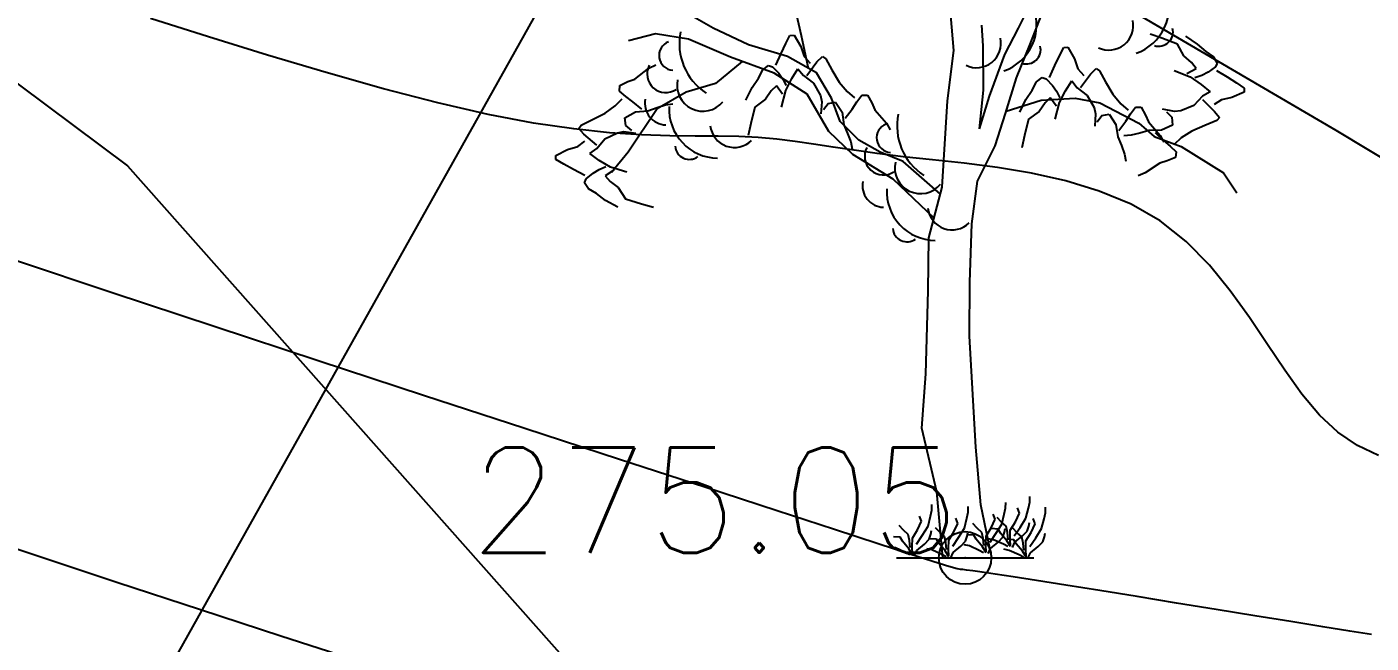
# Model space of a CAD drawing. Header units: millimetres. Extents: x 524954 to 526204, y 9523489 to 9524010.
# Drawn here: x 525263.95 to 525276.75, y 9523718.84 to 9523724.71 of the extents above; entities that cross this region are included whole.
import ezdxf
from ezdxf.enums import TextEntityAlignment as Align

# ---------------------------------------------------------------- set-up
doc = ezdxf.new("R2010")
doc.units = ezdxf.units.MM
doc.header["$PDMODE"] = 32
doc.header["$PDSIZE"] = 0.5
doc.linetypes.add('ACAD_ISO12W100', pattern=[21, 12, -3, 0, -3, 0, -3])
for name, color, linetype in [('Arbre', 34, 'ACAD_ISO12W100'), ('CN_02_00', 4, 'Continuous'), ('CN_05_00', 6, 'Continuous'), ('PLUME_4', 3, 'Continuous'), ('PLUME_6', 2, 'Continuous'), ('TopoAlt', 3, 'Continuous'), ('TOPOJIS', 7, 'Continuous')]:
    doc.layers.add(name, color=color, linetype=linetype)
doc.styles.add('Simplex 1.0', font='Simplex.shx', dxfattribs={"width": 0.99, "height": 1})
doc.styles.get("Standard").update_dxf_attribs({"font": 'arial.ttf'})
doc.dimstyles.new('ISO-25', dxfattribs={"dimtxt": 2.5, "dimasz": 2.5, "dimexe": 1.25, "dimexo": 0.625, "dimtad": 1, "dimtxsty": 'Standard', "dimcen": 2.5, "dimadec": 0, "dimazin": 0, "dimtfac": 1, "dimtmove": 0, "dimatfit": 3, "dimfxl": 1, "dimarcsym": 0})

# ---------------------------------------------------------------- blocks, each defined once
blk = doc.blocks.new('TCPOINT M')
at = {"color": 0}
blk.add_point((0, 0), dxfattribs=at)
at = {"layer": 'TopoAlt', "style": 'Simplex 1.0', "width": 0.99}
blk.add_attdef('ALT', (0.15, 0.15), '', height=1, dxfattribs=at)
blk = doc.blocks.new('v088')
at = {"linetype": 'Continuous'}
for p, q in [((-0.107, 4.829), (-0.165, 5.487)), ((-1.559, 4.967), (-1.635, 5.301)), ((0.51, 5.041), (0.671, 5.368)), ((-2.4, 5.043), (-2.621, 5.169)), ((0.619, 4.888), (0.731, 5.176)), ((-2.061, 4.882), (-2.4, 5.043)), ((0.172, 4.872), (0.161, 5.071)), ((0.379, 4.79), (0.51, 5.041)), ((-2.946, 4.988), (-3.206, 4.92)), ((-2.634, 4.938), (-2.946, 4.988)), ((-2.233, 4.766), (-2.634, 4.938)), ((-1.692, 4.771), (-2.061, 4.882)), ((-1.492, 4.659), (-1.559, 4.967)), ((0.174, 4.45), (0.172, 4.872)), ((0.489, 4.568), (0.619, 4.888)), ((-1.819, 4.613), (-2.233, 4.766)), ((-1.415, 4.615), (-1.692, 4.771)), ((-0.166, 4.349), (-0.107, 4.829)), ((0.231, 4.395), (0.379, 4.79)), ((-2.123, 4.725), (-2.377, 4.514)), ((-1.504, 4.415), (-1.819, 4.613)), ((-1.273, 4.376), (-1.415, 4.615)), ((-2.377, 4.514), (-2.655, 4.434)), ((0.384, 4.23), (0.489, 4.568)), ((-2.655, 4.434), (-2.931, 4.273)), ((-1.298, 4.058), (-1.504, 4.415)), ((-1.188, 4.154), (-1.273, 4.376)), ((0.138, 4.082), (0.174, 4.45)), ((0.138, 4.082), (0.231, 4.395)), ((0.391, 4.253), (0.724, 4.355)), ((0.724, 4.355), (1.047, 4.375)), ((1.047, 4.375), (1.284, 4.33)), ((-2.931, 4.273), (-3.209, 3.863)), ((-0.217, 3.527), (-0.166, 4.349)), ((0.285, 3.923), (0.384, 4.23)), ((1.284, 4.33), (1.655, 4.138)), ((-1.01, 3.977), (-1.188, 4.154)), ((1.655, 4.138), (1.8, 4.011)), ((-1.069, 3.839), (-1.298, 4.058)), ((-0.808, 3.863), (-1.01, 3.977)), ((1.8, 4.011), (2.057, 3.917)), ((-3.209, 3.863), (-3.367, 3.667)), ((-0.589, 3.774), (-0.808, 3.863)), ((0.118, 3.584), (0.285, 3.923)), ((2.057, 3.917), (2.461, 3.664)), ((-0.685, 3.605), (-1.069, 3.839)), ((-0.234, 3.461), (-0.589, 3.774)), ((-0.294, 3.234), (-0.685, 3.605)), ((0.064, 3.179), (0.118, 3.584)), ((2.461, 3.664), (2.589, 3.474)), ((-0.344, 3.046), (-0.217, 3.527)), ((0.045, 2.625), (0.064, 3.179)), ((-0.352, 2.542), (-0.344, 3.046)), ((0.043, 2.109), (0.045, 2.625)), ((-0.373, 1.752), (-0.352, 2.542)), ((0.102, 1.053), (0.043, 2.109)), ((-0.412, 1.235), (-0.373, 1.752)), ((-0.268, 0.628), (-0.412, 1.235)), ((0.151, 0.506), (0.102, 1.053)), ((-0.213, 0), (-0.268, 0.628)), ((0.256, 0), (0.151, 0.506)), ((-0.654, 0), (0.654, 0))]:
    blk.add_line(p, q, dxfattribs=at)
at = {"color": 3, "linetype": 'Continuous'}
for p, q in [((-1.751, 4.8), (-1.707, 4.895)), ((-1.707, 4.895), (-1.667, 4.973)), ((-1.667, 4.973), (-1.628, 4.976)), ((-1.628, 4.976), (-1.564, 4.867)), ((-1.564, 4.867), (-1.531, 4.771)), ((1.872, 4.946), (1.762, 4.985)), ((2.022, 4.89), (1.872, 4.946)), ((2.083, 4.778), (2.022, 4.89)), ((2.099, 4.964), (2.211, 4.89)), ((2.211, 4.89), (2.293, 4.818)), ((-1.801, 4.689), (-1.751, 4.8)), ((-1.531, 4.771), (-1.475, 4.707)), ((-1.411, 4.72), (-1.359, 4.773)), ((-1.359, 4.773), (-1.327, 4.751)), ((-1.327, 4.751), (-1.268, 4.645)), ((0.855, 4.685), (0.899, 4.779)), ((0.899, 4.779), (0.939, 4.857)), ((0.939, 4.857), (0.978, 4.861)), ((0.978, 4.861), (1.042, 4.751)), ((1.042, 4.751), (1.075, 4.656)), ((2.157, 4.714), (2.083, 4.778)), ((2.293, 4.818), (2.365, 4.769)), ((2.365, 4.769), (2.4, 4.71)), ((-3.143, 4.557), (-3.01, 4.66)), ((-3.01, 4.66), (-2.944, 4.692)), ((-1.966, 4.567), (-1.926, 4.645)), ((-1.926, 4.645), (-1.871, 4.687)), ((-1.871, 4.687), (-1.833, 4.675)), ((-1.833, 4.675), (-1.774, 4.612)), ((-1.774, 4.612), (-1.736, 4.556)), ((-1.651, 4.561), (-1.591, 4.654)), ((-1.591, 4.654), (-1.539, 4.59)), ((-1.508, 4.592), (-1.411, 4.72)), ((-1.268, 4.645), (-1.199, 4.529)), ((0.805, 4.573), (0.855, 4.685)), ((1.075, 4.656), (1.131, 4.592)), ((1.195, 4.604), (1.247, 4.657)), ((1.247, 4.657), (1.279, 4.636)), ((1.279, 4.636), (1.338, 4.53)), ((1.992, 4.638), (2.142, 4.578)), ((2.113, 4.611), (2.199, 4.658)), ((2.199, 4.658), (2.157, 4.714)), ((2.313, 4.623), (2.253, 4.592)), ((2.383, 4.674), (2.313, 4.623)), ((2.4, 4.71), (2.383, 4.674)), ((2.393, 4.64), (2.497, 4.577)), ((-3.291, 4.441), (-3.287, 4.496)), ((-3.287, 4.496), (-3.21, 4.533)), ((-3.21, 4.533), (-3.143, 4.557)), ((-2.027, 4.477), (-1.966, 4.567)), ((-1.795, 4.494), (-1.845, 4.445)), ((-1.737, 4.415), (-1.795, 4.494)), ((-1.736, 4.556), (-1.705, 4.495)), ((-1.708, 4.448), (-1.651, 4.561)), ((-1.539, 4.59), (-1.443, 4.518)), ((-1.443, 4.518), (-1.378, 4.401)), ((-1.199, 4.529), (-1.123, 4.438)), ((0.64, 4.452), (0.68, 4.53)), ((0.68, 4.53), (0.735, 4.572)), ((0.735, 4.572), (0.773, 4.559)), ((0.773, 4.559), (0.832, 4.496)), ((0.832, 4.496), (0.87, 4.441)), ((0.955, 4.445), (1.015, 4.539)), ((1.015, 4.539), (1.067, 4.474)), ((1.098, 4.476), (1.195, 4.604)), ((1.338, 4.53), (1.407, 4.414)), ((2.142, 4.578), (2.247, 4.507)), ((2.253, 4.592), (2.189, 4.569)), ((2.247, 4.507), (2.332, 4.436)), ((2.497, 4.577), (2.585, 4.521)), ((2.585, 4.521), (2.658, 4.472)), ((-3.331, 4.304), (-3.266, 4.37)), ((-3.23, 4.39), (-3.291, 4.441)), ((-3.162, 4.341), (-3.23, 4.39)), ((-2.086, 4.357), (-2.027, 4.477)), ((-1.9, 4.365), (-2.003, 4.29)), ((-1.845, 4.445), (-1.9, 4.365)), ((-1.749, 4.291), (-1.708, 4.448)), ((-1.378, 4.401), (-1.363, 4.341)), ((-1.123, 4.438), (-1.052, 4.377)), ((-1.03, 4.342), (-0.984, 4.405)), ((-0.984, 4.405), (-0.928, 4.404)), ((-0.928, 4.404), (-0.887, 4.33)), ((0.52, 4.241), (0.579, 4.362)), ((0.579, 4.362), (0.64, 4.452)), ((0.811, 4.379), (0.761, 4.33)), ((0.869, 4.3), (0.811, 4.379)), ((0.87, 4.441), (0.901, 4.38)), ((0.898, 4.333), (0.955, 4.445)), ((1.067, 4.474), (1.163, 4.402)), ((1.163, 4.402), (1.228, 4.286)), ((1.407, 4.414), (1.483, 4.322)), ((2.262, 4.393), (2.179, 4.306)), ((2.26, 4.362), (2.375, 4.249)), ((2.332, 4.436), (2.262, 4.393)), ((2.441, 4.361), (2.371, 4.315)), ((2.54, 4.383), (2.441, 4.361)), ((2.656, 4.433), (2.54, 4.383)), ((2.658, 4.472), (2.656, 4.433)), ((-3.547, 4.171), (-3.427, 4.233)), ((-3.427, 4.233), (-3.331, 4.304)), ((-3.239, 4.188), (-3.137, 4.244)), ((-3.079, 4.271), (-3.162, 4.341)), ((-3.137, 4.244), (-3.019, 4.255)), ((-3.019, 4.255), (-2.933, 4.286)), ((-2.933, 4.286), (-2.851, 4.312)), ((-2.851, 4.312), (-2.783, 4.321)), ((-2.003, 4.29), (-2.04, 4.134)), ((-1.363, 4.341), (-1.372, 4.226)), ((-1.349, 4.266), (-1.305, 4.325)), ((-1.305, 4.325), (-1.233, 4.338)), ((-1.233, 4.338), (-1.171, 4.241)), ((-1.171, 4.241), (-1.153, 4.123)), ((-1.141, 4.184), (-1.075, 4.271)), ((-1.075, 4.271), (-1.03, 4.342)), ((-0.887, 4.33), (-0.859, 4.265)), ((-0.859, 4.265), (-0.748, 4.137)), ((0.706, 4.249), (0.603, 4.175)), ((0.761, 4.33), (0.706, 4.249)), ((0.857, 4.176), (0.898, 4.333)), ((1.228, 4.286), (1.243, 4.226)), ((1.243, 4.226), (1.234, 4.11)), ((1.483, 4.322), (1.554, 4.261)), ((1.531, 4.155), (1.576, 4.226)), ((1.576, 4.226), (1.623, 4.29)), ((1.623, 4.29), (1.678, 4.289)), ((1.678, 4.289), (1.719, 4.214)), ((1.994, 4.248), (1.88, 4.272)), ((1.917, 4.244), (1.97, 4.193)), ((2.055, 4.256), (1.994, 4.248)), ((2.179, 4.306), (2.055, 4.256)), ((2.375, 4.249), (2.421, 4.191)), ((-3.679, 4.087), (-3.656, 4.117)), ((-3.656, 4.117), (-3.547, 4.171)), ((-3.229, 4.115), (-3.239, 4.188)), ((-3.172, 4.068), (-3.229, 4.115)), ((-2.04, 4.134), (-2.065, 4.02)), ((-1.153, 4.123), (-1.118, 4.039)), ((-0.748, 4.137), (-0.713, 4.073)), ((0.603, 4.175), (0.566, 4.019)), ((1.258, 4.15), (1.301, 4.209)), ((1.301, 4.209), (1.373, 4.223)), ((1.373, 4.223), (1.435, 4.125)), ((1.435, 4.125), (1.453, 4.007)), ((1.465, 4.068), (1.531, 4.155)), ((1.719, 4.214), (1.747, 4.149)), ((1.747, 4.149), (1.858, 4.021)), ((1.975, 4.12), (1.87, 4.071)), ((1.97, 4.193), (1.975, 4.12)), ((2.283, 4.116), (2.16, 4.062)), ((2.396, 4.162), (2.283, 4.116)), ((2.421, 4.191), (2.396, 4.162)), ((-3.629, 4.032), (-3.679, 4.087)), ((-3.507, 3.927), (-3.629, 4.032)), ((-3.507, 3.896), (-3.43, 3.988)), ((-3.43, 3.988), (-3.309, 4.046)), ((-3.309, 4.046), (-3.249, 4.058)), ((-3.249, 4.058), (-3.134, 4.042)), ((-1.118, 4.039), (-1.087, 3.959)), ((0.566, 4.019), (0.541, 3.904)), ((1.453, 4.007), (1.488, 3.924)), ((1.58, 4.022), (1.511, 4.017)), ((1.664, 4.043), (1.58, 4.022)), ((1.751, 4.067), (1.664, 4.043)), ((1.87, 4.071), (1.751, 4.067)), ((1.81, 4.048), (1.888, 3.972)), ((1.858, 4.021), (1.893, 3.958)), ((1.888, 3.972), (1.953, 3.918)), ((2.059, 3.998), (1.99, 3.936)), ((2.16, 4.062), (2.059, 3.998)), ((-3.898, 3.83), (-3.785, 3.887)), ((-3.785, 3.887), (-3.688, 3.915)), ((-3.688, 3.915), (-3.621, 3.967)), ((-3.574, 3.849), (-3.507, 3.896)), ((-3.484, 3.783), (-3.574, 3.849)), ((-1.087, 3.959), (-1.074, 3.891)), ((1.488, 3.924), (1.519, 3.844)), ((1.519, 3.844), (1.532, 3.776)), ((1.953, 3.918), (2.01, 3.864)), ((2.01, 3.864), (2.002, 3.81)), ((-3.897, 3.791), (-3.898, 3.83)), ((-3.821, 3.747), (-3.897, 3.791)), ((-3.729, 3.697), (-3.821, 3.747)), ((-3.485, 3.698), (-3.422, 3.725)), ((-3.375, 3.72), (-3.484, 3.783)), ((-3.221, 3.67), (-3.375, 3.72)), ((1.855, 3.758), (1.714, 3.664)), ((1.923, 3.778), (1.855, 3.758)), ((2.002, 3.81), (1.923, 3.778)), ((-3.621, 3.641), (-3.729, 3.697)), ((-3.623, 3.571), (-3.609, 3.608)), ((-3.609, 3.608), (-3.542, 3.663)), ((-3.542, 3.663), (-3.485, 3.698)), ((-3.344, 3.689), (-3.426, 3.635)), ((-3.426, 3.635), (-3.38, 3.583)), ((1.714, 3.664), (1.647, 3.637)), ((-3.585, 3.514), (-3.623, 3.571)), ((-3.509, 3.469), (-3.585, 3.514)), ((-3.423, 3.403), (-3.509, 3.469)), ((-3.38, 3.583), (-3.303, 3.524)), ((-3.303, 3.524), (-3.234, 3.416)), ((-3.306, 3.337), (-3.423, 3.403)), ((-3.234, 3.416), (-3.081, 3.37)), ((-3.081, 3.37), (-2.968, 3.339)), ((0.385, 0.474), (0.387, 0.526)), ((0.603, 0.474), (0.615, 0.531)), ((0.615, 0.531), (0.618, 0.584)), ((-0.416, 0.349), (-0.433, 0.399)), ((-0.353, 0.303), (-0.329, 0.397)), ((-0.329, 0.397), (-0.317, 0.454)), ((-0.317, 0.454), (-0.315, 0.507)), ((0.017, 0.377), (0.029, 0.435)), ((0.029, 0.435), (0.031, 0.488)), ((0.286, 0.368), (0.269, 0.418)), ((0.346, 0.341), (0.305, 0.385)), ((0.349, 0.322), (0.373, 0.416)), ((0.373, 0.416), (0.385, 0.474)), ((0.481, 0.344), (0.517, 0.426)), ((0.517, 0.426), (0.5, 0.476)), ((0.579, 0.38), (0.603, 0.474)), ((0.752, 0.373), (0.765, 0.43)), ((0.765, 0.43), (0.767, 0.483)), ((-0.587, 0.264), (-0.627, 0.308)), ((-0.541, 0.224), (-0.587, 0.264)), ((-0.502, 0.188), (-0.452, 0.267)), ((-0.452, 0.267), (-0.416, 0.349)), ((-0.409, 0.214), (-0.353, 0.303)), ((-0.327, 0.226), (-0.32, 0.26)), ((-0.24, 0.245), (-0.281, 0.288)), ((-0.106, 0.248), (-0.07, 0.329)), ((-0.07, 0.329), (-0.087, 0.38)), ((-0.063, 0.195), (-0.007, 0.284)), ((-0.007, 0.284), (0.017, 0.377)), ((0.115, 0.284), (0.075, 0.327)), ((0.161, 0.243), (0.115, 0.284)), ((0.2, 0.207), (0.25, 0.286)), ((0.25, 0.286), (0.286, 0.368)), ((0.315, 0.274), (0.25, 0.279)), ((0.293, 0.233), (0.349, 0.322)), ((0.337, 0.236), (0.315, 0.274)), ((0.392, 0.301), (0.346, 0.341)), ((0.375, 0.245), (0.382, 0.279)), ((0.404, 0.243), (0.392, 0.301)), ((0.428, 0.183), (0.43, 0.264)), ((0.43, 0.264), (0.481, 0.344)), ((0.495, 0.24), (0.454, 0.284)), ((0.469, 0.209), (0.524, 0.291)), ((0.524, 0.291), (0.579, 0.38)), ((0.591, 0.255), (0.606, 0.303)), ((0.606, 0.303), (0.613, 0.337)), ((0.63, 0.243), (0.666, 0.325)), ((0.666, 0.325), (0.649, 0.375)), ((0.673, 0.19), (0.728, 0.279)), ((0.728, 0.279), (0.752, 0.373)), ((-0.618, 0.197), (-0.683, 0.202)), ((-0.596, 0.159), (-0.618, 0.197)), ((-0.536, 0.087), (-0.596, 0.159)), ((-0.529, 0.166), (-0.541, 0.224)), ((-0.524, 0.099), (-0.529, 0.166)), ((-0.505, 0.106), (-0.502, 0.188)), ((-0.464, 0.132), (-0.409, 0.214)), ((-0.459, 0.072), (-0.387, 0.132)), ((-0.387, 0.132), (-0.341, 0.178)), ((-0.341, 0.178), (-0.327, 0.226)), ((-0.272, 0.178), (-0.337, 0.183)), ((-0.25, 0.139), (-0.272, 0.178)), ((-0.19, 0.067), (-0.25, 0.139)), ((-0.195, 0.204), (-0.24, 0.245)), ((-0.183, 0.147), (-0.195, 0.204)), ((-0.178, 0.079), (-0.183, 0.147)), ((-0.159, 0.087), (-0.156, 0.168)), ((-0.156, 0.168), (-0.106, 0.248)), ((-0.118, 0.113), (-0.063, 0.195)), ((-0.041, 0.113), (0.005, 0.159)), ((0.005, 0.159), (0.019, 0.207)), ((0.019, 0.207), (0.026, 0.24)), ((0.084, 0.216), (0.019, 0.221)), ((0.106, 0.178), (0.084, 0.216)), ((0.166, 0.106), (0.106, 0.178)), ((0.173, 0.185), (0.161, 0.243)), ((0.178, 0.118), (0.173, 0.185)), ((0.197, 0.125), (0.2, 0.207)), ((0.272, 0.173), (0.221, 0.183)), ((0.238, 0.151), (0.293, 0.233)), ((0.243, 0.091), (0.315, 0.151)), ((0.365, 0.13), (0.272, 0.173)), ((0.315, 0.151), (0.361, 0.197)), ((0.397, 0.163), (0.337, 0.236)), ((0.361, 0.197), (0.375, 0.245)), ((0.406, 0.108), (0.365, 0.13)), ((0.433, 0.108), (0.397, 0.163)), ((0.464, 0.173), (0.399, 0.178)), ((0.409, 0.175), (0.404, 0.243)), ((0.433, 0.113), (0.428, 0.183)), ((0.45, 0.099), (0.474, 0.149)), ((0.486, 0.135), (0.464, 0.173)), ((0.474, 0.149), (0.546, 0.209)), ((0.546, 0.063), (0.486, 0.135)), ((0.541, 0.2), (0.495, 0.24)), ((0.553, 0.142), (0.541, 0.2)), ((0.546, 0.209), (0.591, 0.255)), ((0.558, 0.075), (0.553, 0.142)), ((0.577, 0.082), (0.579, 0.163)), ((0.579, 0.163), (0.63, 0.243)), ((0.618, 0.108), (0.673, 0.19)), ((0.695, 0.108), (0.74, 0.154)), ((0.74, 0.154), (0.755, 0.202)), ((0.755, 0.202), (0.762, 0.236)), ((-0.661, 0.096), (-0.712, 0.106)), ((-0.567, 0.053), (-0.661, 0.096)), ((-0.527, 0.031), (-0.567, 0.053)), ((-0.5, 0.031), (-0.536, 0.087)), ((-0.5, 0.036), (-0.505, 0.106)), ((-0.483, 0.022), (-0.459, 0.072)), ((-0.315, 0.077), (-0.365, 0.087)), ((-0.221, 0.034), (-0.315, 0.077)), ((-0.18, 0.012), (-0.221, 0.034)), ((-0.154, 0.012), (-0.19, 0.067)), ((-0.154, 0.017), (-0.159, 0.087)), ((-0.137, 0.002), (-0.113, 0.053)), ((-0.113, 0.053), (-0.041, 0.113)), ((0.041, 0.115), (-0.01, 0.125)), ((0.135, 0.072), (0.041, 0.115)), ((0.175, 0.05), (0.135, 0.072)), ((0.202, 0.05), (0.166, 0.106)), ((0.202, 0.055), (0.197, 0.125)), ((0.219, 0.041), (0.243, 0.091)), ((0.421, 0.072), (0.37, 0.082)), ((0.514, 0.029), (0.421, 0.072)), ((0.555, 0.007), (0.514, 0.029)), ((0.582, 0.007), (0.546, 0.063)), ((0.582, 0.012), (0.577, 0.082)), ((0.599, -0.002), (0.623, 0.048)), ((0.623, 0.048), (0.695, 0.108))]:
    blk.add_line(p, q, dxfattribs=at)
for centre, major_axis, start_param, end_param in [((1.475, 5.243), (0.33, 0.33), 4.265936, 5.872819), ((0.215, 5.075), (-0.33, 0.33), 2.69514, 4.302022), ((-2.155, 4.896), (-0.4, 0.4), 0.587708, 1.773422), ((1.37, 5.065), (-0.164, 0.164), 1.908121, 4.146545), ((1.844, 5.006), (-0.0964, 0.0964), 2.051824, 4.174223), ((-2.774, 4.781), (-0.099, 0.099), -0.421529, 2.292047), ((0.11, 4.897), (-0.164, 0.164), 1.908121, 4.146545), ((0.584, 4.837), (0.0964, 0.0964), 3.62262, 5.745019), ((-2.851, 4.605), (-0.125, 0.125), 0.293965, 2.957824), ((-2.497, 4.497), (0.174, 0.174), 2.133893, 4.816631), ((-2.844, 4.326), (-0.145, 0.145), 0.590553, 2.325666), ((-2.352, 4.272), (0.33, 0.33), 2.307735, 3.914618), ((-2.195, 4.138), (0.164, 0.164), 2.463212, 4.701636), ((-0.702, 3.998), (0.099, 0.099), 1.149268, 3.862844), ((-0.082, 4.112), (0.4, 0.4), 2.158504, 3.344219), ((-2.625, 3.929), (0.0964, 0.0964), 2.435534, 4.557933), ((-0.779, 3.821), (0.125, 0.125), 1.864761, 4.52862), ((-0.424, 3.713), (0.174, 0.174), 2.133893, 4.816631), ((-0.772, 3.542), (-0.145, 0.145), 0.590553, 2.325666), ((-0.28, 3.489), (0.33, 0.33), 2.307735, 3.914618), ((-0.123, 3.354), (0.164, 0.164), 2.463212, 4.701636), ((-0.553, 3.145), (0.0964, 0.0964), 2.435534, 4.557933)]:
    blk.add_ellipse(centre, major_axis=major_axis, ratio=1, start_param=start_param, end_param=end_param, dxfattribs=at)
blk = doc.blocks.new('*D29')
at = {"color": 0, "lineweight": -2, "transparency": 16777216}
for p, q in [((525274.397, 9523734.835), (525248.537, 9523688.664)), ((525251.329, 9523688.533), (525351.663, 9523632.337)), ((525379.094, 9523676.196), (525353.234, 9523630.025))]:
    blk.add_line(p, q, dxfattribs=at)
at = {"color": 0, "transparency": 16777216}
for points in [[(525251.533, 9523688.897), (525251.125, 9523688.17), (525249.148, 9523689.755)], [(525351.867, 9523632.701), (525351.46, 9523631.974), (525353.845, 9523631.115)]]:
    blk.add_solid(points, dxfattribs=at)
at = {"layer": 'Defpoints', "color": 0, "transparency": 16777216}
for p in [(525274.702, 9523735.381), (525379.399, 9523676.741), (525353.845, 9523631.115)]:
    blk.add_point(p, dxfattribs=at)
at = {"color": 0, "transparency": 16777216, "insert": (525302.425, 9523662.094), "char_height": 2.5, "attachment_point": 5, "rotation": 330.7474}
blk.add_mtext('120', dxfattribs=at)

msp = doc.modelspace()

# ---------------------------------------------------------------- linework, layer by layer
at = {"layer": 'CN_02_00', "flags": 128}
for points, elevation in [([(525276.818, 9523720.629), (525276.619, 9523720.725), (525276.432, 9523720.853), (525276.255, 9523721.015), (525276.088, 9523721.214), (525275.925, 9523721.441), (525275.76, 9523721.687), (525275.589, 9523721.942), (525275.407, 9523722.197), (525275.209, 9523722.441), (525274.988, 9523722.666), (525274.74, 9523722.862), (525274.462, 9523723.021), (525274.16, 9523723.146), (525273.842, 9523723.243), (525273.516, 9523723.316), (525273.19, 9523723.37), (525272.872, 9523723.411), (525272.571, 9523723.444), (525272.293, 9523723.473), (525272.046, 9523723.503), (525271.825, 9523723.534), (525271.625, 9523723.564), (525271.439, 9523723.592), (525271.263, 9523723.618), (525271.089, 9523723.64), (525270.913, 9523723.656), (525270.729, 9523723.666), (525270.53, 9523723.67), (525270.312, 9523723.67), (525270.071, 9523723.672), (525269.801, 9523723.681), (525269.497, 9523723.701), (525269.156, 9523723.737), (525268.773, 9523723.794), (525268.342, 9523723.876), (525267.863, 9523723.986), (525267.344, 9523724.12), (525266.799, 9523724.274), (525266.239, 9523724.44), (525265.677, 9523724.614), (525265.127, 9523724.79)], 276), ([(525267.097, 9523718.676), (525266.367, 9523718.912), (525265.601, 9523719.161), (525264.807, 9523719.422), (525263.995, 9523719.69), (525263.174, 9523719.964), (525262.354, 9523720.24), (525261.542, 9523720.515), (525260.741, 9523720.789), (525259.954, 9523721.059), (525259.182, 9523721.325), (525258.427, 9523721.586), (525257.691, 9523721.84), (525256.976, 9523722.086)], 274)]:
    msp.add_lwpolyline(points, dxfattribs=dict(at, elevation=elevation))
at = {"layer": 'CN_05_00', "elevation": 275, "flags": 128}
msp.add_lwpolyline([(525276.753, 9523718.926), (525276.544, 9523718.958), (525276.289, 9523718.999), (525275.985, 9523719.049), (525275.642, 9523719.105), (525275.274, 9523719.165), (525274.896, 9523719.226), (525274.522, 9523719.287), (525274.165, 9523719.345), (525273.84, 9523719.397), (525273.561, 9523719.441), (525273.339, 9523719.476), (525273.169, 9523719.502), (525273.044, 9523719.52), (525272.956, 9523719.533), (525272.897, 9523719.54), (525272.861, 9523719.544), (525272.84, 9523719.546), (525272.825, 9523719.548), (525272.808, 9523719.551), (525272.771, 9523719.561), (525272.697, 9523719.584), (525272.565, 9523719.625), (525272.357, 9523719.692), (525272.056, 9523719.79), (525271.64, 9523719.924), (525271.093, 9523720.102), (525270.404, 9523720.327), (525269.593, 9523720.592), (525268.69, 9523720.886), (525267.727, 9523721.202), (525266.731, 9523721.528), (525265.733, 9523721.857), (525264.762, 9523722.178), (525263.849, 9523722.481)], dxfattribs=at)
at = {"layer": 'PLUME_4'}
msp.add_lwpolyline([(525197.448, 9523761.578), (525201.012, 9523760.835), (525206.715, 9523758.243), (525215.557, 9523753.876), (525220.726, 9523751.746), (525224.325, 9523750.505), (525232.668, 9523746.101), (525239.551, 9523741.088), (525240.585, 9523740.663), (525244.829, 9523737.463), (525248.502, 9523735.224), (525256.954, 9523729.324), (525264.907, 9523723.387), (525272.009, 9523715.383), (525283.551, 9523715.223), (525291.967, 9523709.821), (525301.27, 9523705.988), (525310.112, 9523701.62), (525319.416, 9523697.788), (525327.405, 9523691.352), (525335.784, 9523686.449), (525344.699, 9523681.084), (525351.727, 9523674.077)], dxfattribs=at)
msp.add_lwpolyline([(525197.448, 9523761.578), (525201.012, 9523760.835), (525206.715, 9523758.243), (525215.557, 9523753.876), (525220.726, 9523751.746), (525224.325, 9523750.505), (525232.668, 9523746.101), (525239.551, 9523741.088), (525240.585, 9523740.663), (525244.829, 9523737.463), (525248.502, 9523735.224), (525256.954, 9523729.324), (525264.907, 9523723.387), (525272.009, 9523715.383), (525283.551, 9523715.223), (525291.967, 9523709.821), (525301.27, 9523705.988), (525310.112, 9523701.62), (525319.416, 9523697.788), (525327.405, 9523691.352), (525335.784, 9523686.449), (525344.699, 9523681.084), (525351.727, 9523674.077)], dxfattribs=at)
at = {"layer": 'PLUME_6'}
msp.add_lwpolyline([(525197.412, 9523762.076), (525201.012, 9523760.835), (525206.679, 9523758.742), (525215.946, 9523755.408), (525221.115, 9523753.279), (525224.751, 9523751.539), (525233.556, 9523747.669), (525240.829, 9523744.19), (525241.899, 9523743.265), (525246.606, 9523740.601), (525250.777, 9523738.398), (525259.156, 9523733.495), (525268.034, 9523728.629), (525276.413, 9523723.726), (525285.327, 9523718.361), (525294.205, 9523713.494), (525302.584, 9523708.591), (525311.462, 9523703.724), (525319.841, 9523698.821), (525328.756, 9523693.456), (525337.135, 9523688.553), (525346.013, 9523683.686), (525354.891, 9523678.82)], dxfattribs=at)

# ---------------------------------------------------------------- block references
at = {"layer": 'Arbre'}
msp.add_blockref('v088', (525272.882, 9523719.655), dxfattribs=at)
at = {"layer": 'TOPOJIS'}
ref = msp.add_blockref('TCPOINT M', (525272.882, 9523719.655, 275.05), dxfattribs=at)
ref.add_attrib('ALT', '275.05', dxfattribs={"layer": 'TopoAlt', "height": 1, "style": 'Simplex 1.0', "width": 0.99}).set_placement((525272.832, 9523719.705, 275.05), align=Align.RIGHT)

# ---------------------------------------------------------------- dimensions: what is measured, and where the dimension line sits
dim = msp.add_aligned_dim(p1=(525274.702, 9523735.381), p2=(525379.399, 9523676.741), distance=-52.295, dimstyle='ISO-25')
dim.commit()
dim.dimension.update_dxf_attribs({"geometry": '*D29', "text_midpoint": (525302.425, 9523662.094)})

doc.saveas('drawing.dxf')
